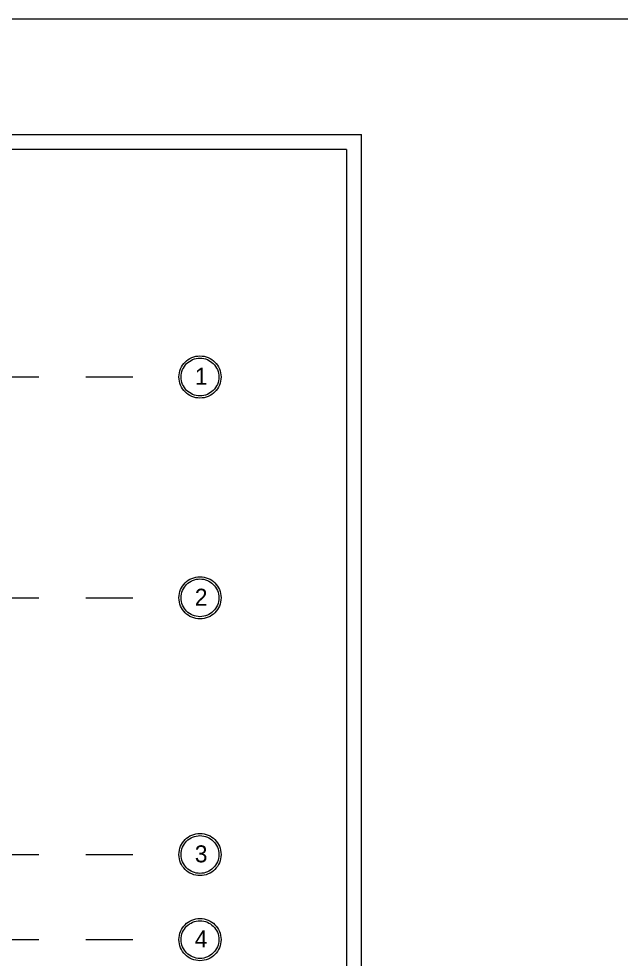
# Model space of a CAD drawing. Header units: millimetres. Extents: x 107 to 309, y 11 to 70.
# Drawn here: x 239.07 to 247.21, y 44.03 to 56.74 of the extents above; entities that cross this region are included whole.
import ezdxf

# ---------------------------------------------------------------- set-up
doc = ezdxf.new("R2010")
doc.units = ezdxf.units.MM
doc.linetypes.add('CENTER', pattern=[50.8, 31.75, -6.35, 6.35, -6.35])
doc.layers.get('0').update_dxf_attribs({"lineweight": 0})
doc.layers.add('A-Draw', color=2, linetype='Continuous', lineweight=0)
doc.layers.add('A-Grid Lines', color=124, linetype='CENTER', lineweight=0)

msp = doc.modelspace()

# ---------------------------------------------------------------- linework, layer by layer
at = {"color": 0}
for p, q in [((223.699, 55.174), (243.699, 55.174)), ((243.699, 30.174), (243.699, 55.174)), ((243.499, 54.974), (223.899, 54.974)), ((243.499, 54.974), (243.499, 30.574))]:
    msp.add_line(p, q, dxfattribs=at)
at = {"layer": 'A-Draw'}
msp.add_line((226.95, 56.738), (271.215, 56.738), dxfattribs=at)
at = {"layer": 'A-Grid Lines', "ltscale": 0.1}
for p, q in [((205.685, 51.899), (241.232, 51.899)), ((205.685, 48.916), (241.232, 48.916)), ((205.685, 45.448), (241.232, 45.448)), ((205.685, 44.299), (241.232, 44.299))]:
    msp.add_line(p, q, dxfattribs=at)
at = {"layer": 'A-Grid Lines'}
for centre, radius in [((241.517, 51.899), 0.285), ((241.517, 51.899), 0.255), ((241.517, 48.916), 0.285), ((241.517, 48.916), 0.255), ((241.517, 45.448), 0.285), ((241.517, 45.448), 0.255), ((241.517, 44.299), 0.285), ((241.517, 44.299), 0.255)]:
    msp.add_circle(centre, radius, dxfattribs=at)

# ---------------------------------------------------------------- texts
at = {"layer": 'A-Grid Lines', "char_height": 0.2295, "width": 0.94069, "attachment_point": 3}
for s, insert in [('{\\FARSimp.shx|c0;1}', (241.618, 52.023)), ('{\\FARSimp.shx|c0;2}', (241.618, 49.039)), ('{\\FARSimp.shx|c0;3}', (241.618, 45.572)), ('{\\FARSimp.shx|c0;4}', (241.618, 44.423))]:
    msp.add_mtext(s, dxfattribs=dict(at, insert=insert))

doc.saveas('drawing.dxf')
